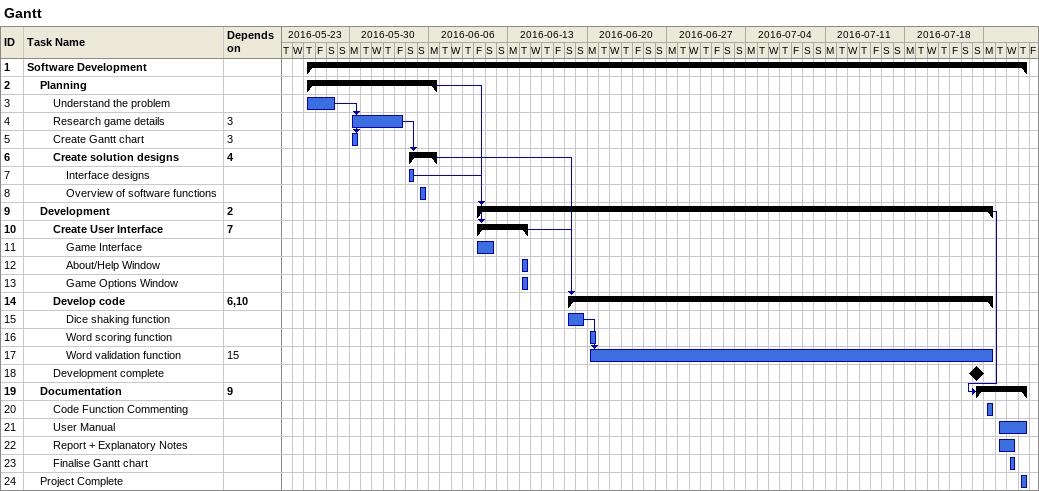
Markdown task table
Gantt

| ID | Level | Task | Start | Finish | Predecessors |
|---|---|---|---|---|---|
| 1 | 1 | **Software Development** | 2016-05-26 | 2016-07-28 |  |
| 2 | 2 | **Planning** | 2016-05-26 | 2016-06-06 |  |
| 3 | 3 | Understand the problem | 2016-05-26 | 2016-05-28 |  |
| 4 | 3 | Research game details | 2016-05-30 | 2016-06-03 | 3 |
| 5 | 3 | Create Gantt chart | 2016-05-30 | 2016-05-30 | 3 |
| 6 | 3 | **Create solution designs** | 2016-06-04 | 2016-06-06 | 4 |
| 7 | 4 | Interface designs | 2016-06-04 | 2016-06-04 |  |
| 8 | 4 | Overview of software functions | 2016-06-05 | 2016-06-05 |  |
| 9 | 2 | **Development** | 2016-06-10 | 2016-07-25 | 2 |
| 10 | 3 | **Create User Interface** | 2016-06-10 | 2016-06-14 | 7 |
| 11 | 4 | Game Interface | 2016-06-10 | 2016-06-11 |  |
| 12 | 4 | About/Help Window | 2016-06-14 | 2016-06-14 |  |
| 13 | 4 | Game Options Window | 2016-06-14 | 2016-06-14 |  |
| 14 | 3 | **Develop code** | 2016-06-18 | 2016-07-25 | 6, 10 |
| 15 | 4 | Dice shaking function | 2016-06-18 | 2016-06-19 |  |
| 16 | 4 | Word scoring function | 2016-06-20 | 2016-06-20 |  |
| 17 | 4 | Word validation function | 2016-06-20 | 2016-07-25 | 15 |
| 18 | 3 | Development complete (milestone) | 2016-07-24 | 2016-07-24 |  |
| 19 | 2 | **Documentation** | 2016-07-24 | 2016-07-28 | 9 |
| 20 | 3 | Code Function Commenting | 2016-07-25 | 2016-07-25 |  |
| 21 | 3 | User Manual | 2016-07-26 | 2016-07-28 |  |
| 22 | 3 | Report + Explanatory Notes | 2016-07-26 | 2016-07-27 |  |
| 23 | 3 | Finalise Gantt chart | 2016-07-27 | 2016-07-27 |  |
| 24 | 2 | Project Complete | 2016-07-28 | 2016-07-28 |  |
